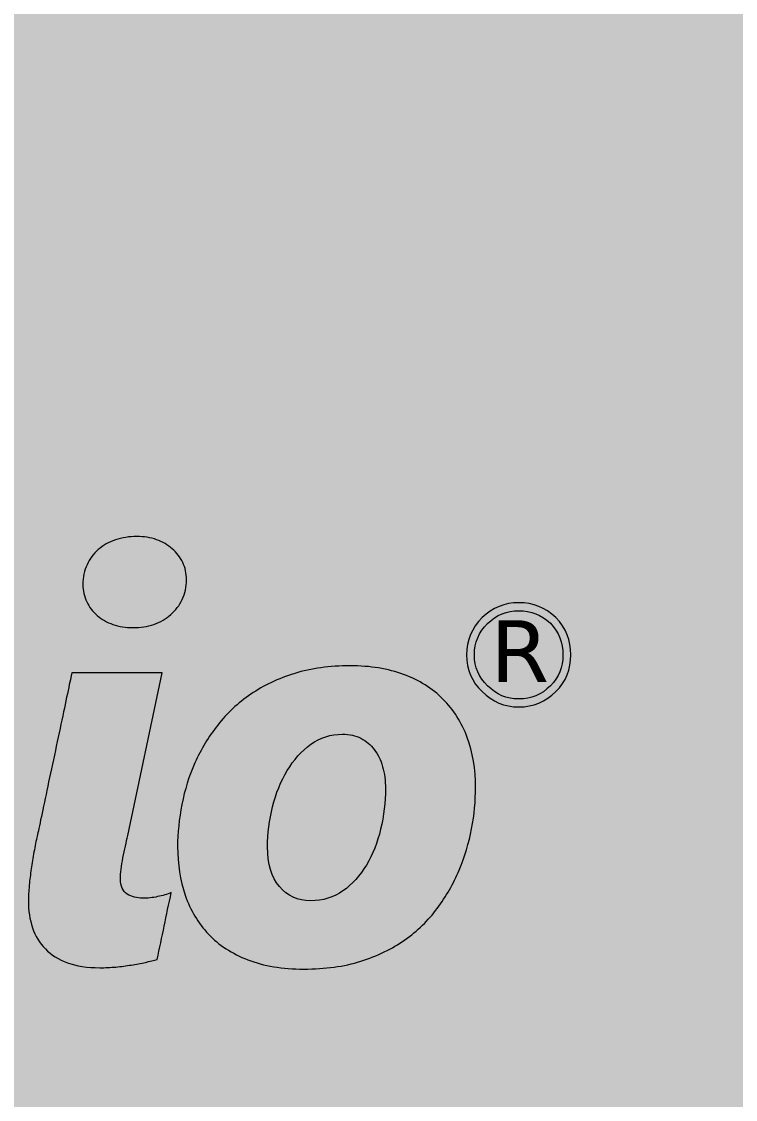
# Model space of a CAD drawing. Header units: millimetres. Extents: x 27500 to 33280, y -10980 to 420.
# Drawn here: x 28029.94 to 28036.41, y 202.35 to 212.12 of the extents above; entities that cross this region are included whole.
import ezdxf
from ezdxf.enums import TextEntityAlignment as Align

# ---------------------------------------------------------------- set-up
doc = ezdxf.new("R2010")
doc.units = ezdxf.units.MM
doc.layers.add('SX_ZEN_BODY', color=7, linetype='Continuous', true_color=0xefefeb)
doc.layers.add('SX_ZEN_KNX_BLACK', color=7, linetype='Continuous', true_color=0x2b2e31)
doc.styles.get("Standard").update_dxf_attribs({"font": 'arial.ttf'})
doc.styles.add('SX_ZIOMB16V3_MtXpl_Verdana', font='verdana.ttf')

# ---------------------------------------------------------------- blocks, each defined once
blk = doc.blocks.new('SX_DYN_ZENNIO_G005')
at = {"true_color": 0x2f3236}
h = blk.add_hatch(color=250, dxfattribs=at)
edge = h.paths.add_edge_path()
edge.add_spline(control_points=[(76.432590696118, 17.05979156962135), (76.432590696118, 16.99338826238222), (76.41996742423419, 16.93397845775019), (76.39468591295447, 16.88086280546246), (76.36874001894404, 16.82795695825375), (76.33457675957986, 16.78253415883137), (76.29051769427913, 16.74427969957998), (76.2471579792212, 16.70536085758093), (76.19628024905246, 16.67581330907305), (76.13722012104216, 16.65514750887527), (76.07812502551974, 16.63483138380619), (76.01462402346719, 16.62528525274931), (75.94633247225102, 16.62528525274931), (75.88178244483419, 16.62528525274931), (75.82167329145959, 16.63483138380619), (75.7656903045179, 16.65465796369241), (75.710371700307, 16.67361035575285), (75.66253614369471, 16.70126965855682), (75.6229529199483, 16.73627213909745), (75.58232067083762, 16.770750106941), (75.5508848774206, 16.81274609008692), (75.52801852150307, 16.86037184282857), (75.50444802129414, 16.90803256308536), (75.4935031899932, 16.95974951485113), (75.4935031899932, 17.01608217833811), (75.4935031899932, 17.08287012821832), (75.50616142938914, 17.14294431559893), (75.53074359042604, 17.19553545519137), (75.55497607634146, 17.24882594504389), (75.5891393357056, 17.29438861451865), (75.63319840100634, 17.33299274889962), (75.67655811606423, 17.37124720815011), (75.7277855213544, 17.4006199190932), (75.78785970721684, 17.42111088172709), (75.84730447786076, 17.44142700679618), (75.9125188880083, 17.45167248811312), (75.98252384731948, 17.45167248811312), (76.04773825746705, 17.45167248811312), (76.10683335298948, 17.44191655197814), (76.16215195720045, 17.42229977717003), (76.21642153604711, 17.40229835971902), (76.26320806729504, 17.37586291987041), (76.30352560879645, 17.34051076420019), (76.3441602755491, 17.30498377096517), (76.37454462595986, 17.2640018456974), (76.39877711187528, 17.21637609295484), (76.42133115720776, 17.168225827517), (76.432590696118, 17.11615920062074), (76.432590696118, 17.05979156962135), (76.432590696118, 17.05979156962135), (76.432590696118, 17.05979156962135), (76.432590696118, 17.05979156962135)], knot_values=[0, 0, 0, 0, 1, 1, 1, 2, 2, 2, 3, 3, 3, 4, 4, 4, 5, 5, 5, 6, 6, 6, 7, 7, 7, 8, 8, 8, 9, 9, 9, 10, 10, 10, 11, 11, 11, 12, 12, 12, 13, 13, 13, 14, 14, 14, 15, 15, 15, 16, 16, 16, 17, 17, 17, 17], degree=3, periodic=0)
edge = h.paths.add_edge_path()
edge.add_spline(control_points=[(76.16659283124268, 13.61685526948813), (76.13617109567787, 13.6082882287961), (76.09997972060938, 13.59975615561738), (76.0607112044723, 13.59122408243957), (76.01972928024013, 13.58269200926085), (75.97773329815584, 13.57450961121263), (75.9323104998815, 13.56681675834636), (75.88723737672859, 13.5592987430458), (75.84013613787134, 13.55296962318818), (75.79128652340692, 13.54870358659837), (75.74247187645467, 13.54461238757516), (75.6946363198424, 13.54240943425316), (75.64683573074228, 13.54240943425316), (75.53245699852103, 13.54240943425316), (75.43479273710436, 13.55723565977709), (75.35353063149931, 13.58748255854595), (75.27292812339229, 13.61734481467101), (75.20600030514969, 13.65867641506836), (75.1530594917645, 13.71263128766854), (75.09980397077001, 13.76658616026872), (75.06085254746505, 13.83043683905627), (75.03626800120534, 13.90470783672554), (75.01133616504704, 13.97897883439391), (74.99941224340613, 14.06059300979805), (74.99941224340613, 14.14920068780838), (74.99941224340613, 14.18675579679879), (75.00144035911045, 14.22826223476185), (75.00486717530052, 14.27487392962626), (75.0089583742213, 14.32096111179538), (75.01546233147995, 14.36911137723323), (75.02228099634799, 14.41932472593979), (75.02944933633735, 14.46967794469873), (75.03661767632676, 14.52090535128345), (75.04651586712369, 14.57279714061491), (75.05574490546927, 14.62489873502449), (75.0652910362844, 14.67472744108814), (75.07553890293616, 14.72305254409078), (75.08239014972257, 14.75176087228622), (75.09431407136347, 14.80484155706062), (75.11036415943731, 14.88320375375311), (75.12746327287547, 14.96037705500446), (75.14554147665365, 15.04968408327487), (75.16673178901256, 15.15007581317466), (75.18788713385938, 15.25116689333454), (75.21079085431339, 15.35718839283189), (75.23467366510732, 15.46918933705728), (75.2585914434135, 15.5807007361007), (75.28111052123387, 15.68707191072763), (75.30230083359277, 15.78763847819223), (75.32345857029652, 15.88834491571011), (75.34258340758204, 15.97716239879855), (75.35863349565591, 16.05534975792533), (75.37503325885116, 16.13269789674057), (75.3866424728828, 16.18612825664547), (75.39346113775078, 16.21550096758856), (75.39346113775078, 16.21550096758856), (76.21233275143794, 16.21550096758856), (76.21233275143794, 16.21550096758856), (76.21233275143794, 16.21550096758856), (75.9002103237338, 14.7404663655778), (75.9002103237338, 14.7404663655778), (75.88657299399787, 14.68105656094577), (75.87223631401903, 14.61412874101226), (75.85685060867594, 14.5396829057782), (75.84115019572349, 14.46541190810891), (75.83398426048765, 14.401036716627), (75.83398426048765, 14.34659229884395), (75.83398426048765, 14.28169259466675), (75.8544728178502, 14.2361299251929), (75.89510506696088, 14.21049873814434), (75.93573972339607, 14.18490251860819), (75.98318823005022, 14.17224427889295), (76.03577936831397, 14.17224427889295), (76.08053778385762, 14.17224427889295), (76.12561331913152, 14.17703482817805), (76.17099873777278, 14.18661592674642), (76.21642153604711, 14.19581238267279), (76.25705378515778, 14.20829578482415), (76.29464386071201, 14.22364652304154), (76.27208981537947, 14.12105183982156), (76.25093447053268, 14.02013559722647), (76.23110789114736, 13.92023341250863), (76.210302221422, 13.82036619530411), (76.18844752633234, 13.71892544001284), (76.16659283124268, 13.61685526948813), (76.16659283124268, 13.61685526948813), (76.16659283124268, 13.61685526948813), (76.16659283124268, 13.61685526948813)], knot_values=[0, 0, 0, 0, 1, 1, 1, 2, 2, 2, 3, 3, 3, 4, 4, 4, 5, 5, 5, 6, 6, 6, 7, 7, 7, 8, 8, 8, 9, 9, 9, 10, 10, 10, 11, 11, 11, 12, 12, 12, 13, 13, 13, 14, 14, 14, 15, 15, 15, 16, 16, 16, 17, 17, 17, 18, 18, 18, 19, 19, 19, 20, 20, 20, 21, 21, 21, 22, 22, 22, 23, 23, 23, 24, 24, 24, 25, 25, 25, 26, 26, 26, 27, 27, 27, 28, 28, 28, 29, 29, 29, 29], degree=3, periodic=0)
h = blk.add_hatch(color=250, dxfattribs=at)
h.dxf.hatch_style = 2
edge = h.paths.add_edge_path()
edge.add_spline(control_points=[(79.44511180230127, 15.9066329250229), (79.31569953256759, 15.9066329250229), (79.20642356441007, 15.95240539957485), (79.11285050191417, 16.04629317205224), (79.01962711453969, 16.13560020032265), (78.97252587568245, 16.24452400340116), (78.97252587568245, 16.37872931839775), (78.97252587568245, 16.50968265468268), (79.01962711453969, 16.62423622735875), (79.11285050191417, 16.71609588407983), (79.2074376222622, 16.80659180779319), (79.3201379139006, 16.85183976965076), (79.44511180230127, 16.85183976965076), (79.57623997283935, 16.85183976965076), (79.68586312340906, 16.80795554080182), (79.78181648121519, 16.7171449094713), (79.87230989815794, 16.62150876134237), (79.91808237155374, 16.50761957141397), (79.91808237155374, 16.37872931839775), (79.91808237155374, 16.24777598211282), (79.87230989815794, 16.13608974550461), (79.78251583147583, 16.04629317205224), (79.68792620662553, 15.95240539957485), (79.57728899820358, 15.9066329250229), (79.44511180230127, 15.9066329250229), (79.44511180230127, 15.9066329250229), (79.44511180230127, 15.9066329250229), (79.44511180230127, 15.9066329250229)], knot_values=[0, 0, 0, 0, 1, 1, 1, 2, 2, 2, 3, 3, 3, 4, 4, 4, 5, 5, 5, 6, 6, 6, 7, 7, 7, 8, 8, 8, 9, 9, 9, 9], degree=3, periodic=0)
edge = h.paths.add_edge_path()
edge.add_spline(control_points=[(79.44511180230127, 16.77928218011971), (79.33720205982667, 16.77928218011971), (79.24397867245214, 16.74207674625979), (79.16341352447361, 16.66402925718357), (79.08452681707797, 16.58650628080263), (79.04354489284583, 16.49090510018793), (79.04354489284583, 16.37872931839775), (79.04354489284583, 16.26553947872943), (79.0831655709396, 16.17367982200834), (79.16341352447361, 16.09787025376653), (79.24331678060194, 16.01779464893492), (79.33517394412232, 15.97870096937107), (79.44511180230127, 15.97870096937107), (79.5598751771562, 15.97870096937107), (79.65033863223434, 16.0164309159281), (79.73229997953561, 16.09787025376653), (79.80810954586251, 16.17399452962551), (79.84636400414749, 16.26637869904278), (79.84636400414749, 16.37872931839775), (79.84636400414749, 16.48866717935442), (79.80775987074121, 16.58549222292539), (79.73195030441416, 16.6655678277561), (79.65033863223434, 16.74207674625979), (79.55543430311396, 16.77928218011971), (79.44511180230127, 16.77928218011971), (79.44511180230127, 16.77928218011971), (79.44511180230127, 16.77928218011971), (79.44511180230127, 16.77928218011971)], knot_values=[0, 0, 0, 0, 1, 1, 1, 2, 2, 2, 3, 3, 3, 4, 4, 4, 5, 5, 5, 6, 6, 6, 7, 7, 7, 8, 8, 8, 9, 9, 9, 9], degree=3, periodic=0)
h = blk.add_hatch(color=250, dxfattribs=at)
edge = h.paths.add_edge_path()
edge.add_spline(control_points=[(79.05379285999686, 15.1760217078404), (79.05379285999686, 15.05496417774192), (79.0418314847508, 14.93033996131461), (79.0182633815661, 14.80193925347945), (78.9933315454078, 14.67423789590619), (78.9561261124872, 14.5487394916531), (78.90524838231843, 14.42715744885752), (78.85402097702827, 14.30526069844569), (78.78744283390715, 14.18934339276279), (78.70614336817358, 14.08024475211949), (78.62557822019507, 13.97097127391048), (78.5272146085355, 13.87533512578245), (78.4121389959545, 13.79473500825464), (78.29740811872871, 13.71347050798099), (78.16421932859475, 13.64909531649907), (78.01294740744166, 13.60129472619082), (77.86167794990902, 13.55349413588346), (77.68991753026035, 13.52992603210362), (77.4973164733742, 13.52992603210362), (77.30198795054083, 13.52992603210362), (77.13295499683933, 13.55793501003806), (76.98850420417469, 13.61426767352413), (76.84440308663149, 13.67011079182824), (76.72558348036802, 13.74812331339023), (76.6316607427507, 13.84683660266604), (76.53812264776695, 13.9460394371229), (76.46811768845572, 14.06332047581443), (76.42133115720776, 14.19888952381966), (76.37520900869059, 14.33498308451927), (76.3519905806273, 14.48111232145862), (76.3519905806273, 14.6382213574883), (76.3519905806273, 14.76455898205474), (76.36496352763253, 14.89295968988809), (76.39125909676444, 15.02338851347864), (76.41654302751473, 15.15434184976448), (76.45580912418126, 15.28001509158235), (76.50976399541858, 15.40124745924653), (76.56371886665595, 15.52230498934501), (76.6323600929936, 15.63650888689058), (76.7160023820407, 15.74270522395272), (76.79898028835716, 15.84925123614535), (76.89940698323319, 15.94247462587508), (77.0158487986709, 16.02171101039424), (77.13124158874427, 16.10126210252876), (77.26443284249875, 16.16444839856864), (77.41367418432701, 16.21022087312151), (77.56288055864317, 16.25630805529154), (77.73054977937105, 16.2793516463761), (77.91699901149505, 16.2793516463761), (78.09900245482669, 16.2793516463761), (78.26156641878164, 16.25305607657988), (78.40157633740401, 16.20133912481321), (78.54294998900005, 16.14941236796751), (78.6614199201421, 16.07465182511718), (78.75807012370666, 15.97817645667489), (78.85402097702827, 15.88222560092968), (78.92776746013881, 15.76595862011631), (78.97833048269823, 15.63021473454628), (79.02850886262416, 15.49464568654104), (79.05379285999686, 15.34337622518703), (79.05379285999686, 15.1760217078404), (79.05379285999686, 15.1760217078404), (79.05379285999686, 15.1760217078404), (79.05379285999686, 15.1760217078404)], knot_values=[0, 0, 0, 0, 1, 1, 1, 2, 2, 2, 3, 3, 3, 4, 4, 4, 5, 5, 5, 6, 6, 6, 7, 7, 7, 8, 8, 8, 9, 9, 9, 10, 10, 10, 11, 11, 11, 12, 12, 12, 13, 13, 13, 14, 14, 14, 15, 15, 15, 16, 16, 16, 17, 17, 17, 18, 18, 18, 19, 19, 19, 20, 20, 20, 21, 21, 21, 21], degree=3, periodic=0)
edge = h.paths.add_edge_path()
edge.add_spline(control_points=[(78.23663458262335, 15.16577622652436), (78.23663458262335, 15.23749459574205), (78.22876689239108, 15.3035831953622), (78.21135307134364, 15.36418189543808), (78.19429138979757, 15.42464072546067), (78.16900741413791, 15.47670735235875), (78.13554596791262, 15.52076641877157), (78.10242927101675, 15.56360162222995), (78.06214669702749, 15.59793972002202), (78.01399643280595, 15.62252188168002), (77.96616087619374, 15.6474537184676), (77.91084227198273, 15.65958744548846), (77.84800565266094, 15.65958744548846), (77.74013087769835, 15.65958744548846), (77.64449473198603, 15.6291657091548), (77.55948870996528, 15.56786765881885), (77.47546177828453, 15.50608006330093), (77.40409308599973, 15.42666884121698), (77.34604701584156, 15.32935425246314), (77.287651270562, 15.23221450127499), (77.24327749765195, 15.12276618550029), (77.21285576208717, 15.00188349296661), (77.18246899403447, 14.88030145017284), (77.1671182562035, 14.75959359520486), (77.1671182562035, 14.6382213574883), (77.1671182562035, 14.48265089203205), (77.20261272035741, 14.36264238732323), (77.27604449771336, 14.27742655807785), (77.34877692480934, 14.19207085877917), (77.44164819404179, 14.14920068780838), (77.55777530187021, 14.14920068780838), (77.66907934413467, 14.14920068780838), (77.76709082956096, 14.17909791144585), (77.85108279372956, 14.23868255364359), (77.93577410814103, 14.2987917085366), (78.00647841769509, 14.3766293925347), (78.0641748127318, 14.47327959854088), (78.12085961244158, 14.56958012941657), (78.16421932859475, 14.67850393249418), (78.19292519244402, 14.79938662502968), (78.22229790264453, 14.92061899269295), (78.23663458262335, 15.04251574310388), (78.23663458262335, 15.16577622652436), (78.23663458262335, 15.16577622652436), (78.23663458262335, 15.16577622652436), (78.23663458262335, 15.16577622652436)], knot_values=[0, 0, 0, 0, 1, 1, 1, 2, 2, 2, 3, 3, 3, 4, 4, 4, 5, 5, 5, 6, 6, 6, 7, 7, 7, 8, 8, 8, 9, 9, 9, 10, 10, 10, 11, 11, 11, 12, 12, 12, 13, 13, 13, 14, 14, 14, 15, 15, 15, 15], degree=3, periodic=0)
at = {"layer": 'SX_ZEN_BODY', "true_color": 0xefefeb}
blk.add_hatch(color=7, dxfattribs=at).paths.add_polyline_path([(0, -22.43), (0, 22.57), (0, 45), (8.425, 45), (59.77, 45), (82.475, 45), (133.82, 45), (140, 45), (140, 22.57), (140, -22.43), (140, -45), (133.82, -45), (82.475, -45), (59.77, -45), (8.425, -45), (0, -45)])
at = {"layer": 'SX_ZEN_KNX_BLACK', "true_color": 0x1c1d1f}
h = blk.add_hatch(color=250, dxfattribs=at)
h.paths.add_polyline_path([(79.05, 15.085), (79.045, 14.99), (79.035, 14.9), (79.02, 14.8), (78.995, 14.705), (78.97, 14.61), (78.94, 14.52), (78.905, 14.425), (78.865, 14.335), (78.815, 14.25), (78.765, 14.165), (78.705, 14.08), (78.64, 14), (78.57, 13.925), (78.495, 13.86), (78.41, 13.795), (78.325, 13.735), (78.225, 13.685), (78.125, 13.64), (78.015, 13.6), (77.895, 13.57), (77.77, 13.55), (77.64, 13.535), (77.495, 13.53), (77.355, 13.535), (77.225, 13.55), (77.1, 13.575), (76.99, 13.615), (76.885, 13.66), (76.79, 13.715), (76.705, 13.775), (76.63, 13.845), (76.565, 13.925), (76.51, 14.01), (76.46, 14.1), (76.42, 14.2), (76.39, 14.305), (76.37, 14.41), (76.355, 14.52), (76.35, 14.64), (76.355, 14.735), (76.36, 14.83), (76.375, 14.925), (76.39, 15.025), (76.415, 15.12), (76.44, 15.215), (76.47, 15.31), (76.51, 15.4), (76.555, 15.49), (76.6, 15.58), (76.655, 15.66), (76.715, 15.745), (76.78, 15.82), (76.855, 15.89), (76.93, 15.96), (77.015, 16.02), (77.105, 16.08), (77.2, 16.13), (77.305, 16.175), (77.415, 16.21), (77.53, 16.24), (77.65, 16.26), (77.78, 16.275), (77.915, 16.28), (78.05, 16.275), (78.175, 16.26), (78.29, 16.235), (78.4, 16.2), (78.505, 16.16), (78.595, 16.105), (78.68, 16.045), (78.76, 15.98), (78.825, 15.9), (78.885, 15.82), (78.935, 15.73), (78.98, 15.63), (79.01, 15.525), (79.035, 15.415), (79.05, 15.3), (79.055, 15.175)])
h.paths.add_polyline_path([(78.235, 15.22), (78.23, 15.27), (78.225, 15.32), (78.21, 15.365), (78.195, 15.41), (78.18, 15.45), (78.16, 15.485), (78.135, 15.52), (78.11, 15.55), (78.08, 15.58), (78.05, 15.6), (78.015, 15.625), (77.975, 15.64), (77.935, 15.65), (77.895, 15.655), (77.85, 15.66), (77.77, 15.655), (77.695, 15.635), (77.625, 15.61), (77.56, 15.57), (77.5, 15.52), (77.445, 15.46), (77.39, 15.4), (77.345, 15.33), (77.305, 15.255), (77.27, 15.175), (77.24, 15.09), (77.215, 15), (77.195, 14.91), (77.18, 14.82), (77.17, 14.73), (77.165, 14.64), (77.175, 14.53), (77.195, 14.43), (77.23, 14.35), (77.275, 14.275), (77.335, 14.22), (77.4, 14.18), (77.475, 14.155), (77.56, 14.15), (77.64, 14.155), (77.715, 14.17), (77.785, 14.2), (77.85, 14.24), (77.91, 14.285), (77.97, 14.34), (78.02, 14.405), (78.065, 14.475), (78.105, 14.55), (78.14, 14.625), (78.17, 14.71), (78.195, 14.8), (78.21, 14.89), (78.225, 14.98), (78.235, 15.075), (78.235, 15.165)], flags=0)
for points in [[(76.145, 13.61), (76.115, 13.605), (76.09, 13.6), (76.06, 13.59), (76.03, 13.585), (76, 13.58), (75.965, 13.575), (75.93, 13.565), (75.9, 13.56), (75.865, 13.555), (75.83, 13.55), (75.79, 13.55), (75.755, 13.545), (75.72, 13.545), (75.685, 13.545), (75.645, 13.54), (75.565, 13.545), (75.49, 13.555), (75.42, 13.57), (75.355, 13.585), (75.295, 13.61), (75.245, 13.64), (75.195, 13.675), (75.155, 13.715), (75.115, 13.755), (75.085, 13.8), (75.055, 13.85), (75.035, 13.905), (75.02, 13.96), (75.01, 14.02), (75, 14.085), (75, 14.15), (75, 14.18), (75, 14.21), (75.005, 14.24), (75.005, 14.275), (75.01, 14.31), (75.015, 14.345), (75.015, 14.38), (75.02, 14.42), (75.03, 14.455), (75.035, 14.495), (75.04, 14.535), (75.045, 14.575), (75.055, 14.61), (75.06, 14.65), (75.07, 14.685), (75.075, 14.725), (75.08, 14.75), (75.09, 14.785), (75.1, 14.83), (75.11, 14.885), (75.125, 14.945), (75.135, 15.01), (75.15, 15.075), (75.165, 15.15), (75.185, 15.225), (75.2, 15.305), (75.215, 15.385), (75.235, 15.47), (75.25, 15.55), (75.27, 15.635), (75.285, 15.71), (75.3, 15.79), (75.32, 15.86), (75.33, 15.93), (75.345, 15.995), (75.36, 16.055), (75.37, 16.11), (75.38, 16.155), (75.385, 16.19), (75.395, 16.215), (76.21, 16.215), (75.9, 14.74), (75.89, 14.695), (75.88, 14.645), (75.87, 14.595), (75.855, 14.54), (75.845, 14.485), (75.84, 14.435), (75.835, 14.39), (75.835, 14.345), (75.84, 14.3), (75.85, 14.265), (75.87, 14.235), (75.895, 14.21), (75.925, 14.195), (75.96, 14.18), (75.995, 14.175), (76.035, 14.17), (76.07, 14.175), (76.105, 14.175), (76.135, 14.18), (76.17, 14.185), (76.205, 14.195), (76.235, 14.205), (76.265, 14.215), (76.295, 14.225), (76.28, 14.145), (76.26, 14.07), (76.245, 13.995), (76.23, 13.92), (76.215, 13.845), (76.2, 13.77), (76.185, 13.695), (76.165, 13.615)], [(78.235, 15.075), (78.225, 14.98), (78.21, 14.89), (78.195, 14.8), (78.17, 14.71), (78.14, 14.625), (78.105, 14.55), (78.065, 14.475), (78.02, 14.405), (77.97, 14.34), (77.91, 14.285), (77.85, 14.24), (77.785, 14.2), (77.715, 14.17), (77.64, 14.155), (77.56, 14.15), (77.475, 14.155), (77.4, 14.18), (77.335, 14.22), (77.275, 14.275), (77.23, 14.35), (77.195, 14.43), (77.175, 14.53), (77.165, 14.64), (77.17, 14.73), (77.18, 14.82), (77.195, 14.91), (77.215, 15), (77.24, 15.09), (77.27, 15.175), (77.305, 15.255), (77.345, 15.33), (77.39, 15.4), (77.445, 15.46), (77.5, 15.52), (77.56, 15.57), (77.625, 15.61), (77.695, 15.635), (77.77, 15.655), (77.85, 15.66), (77.895, 15.655), (77.935, 15.65), (77.975, 15.64), (78.015, 15.625), (78.05, 15.6), (78.08, 15.58), (78.11, 15.55), (78.135, 15.52), (78.16, 15.485), (78.18, 15.45), (78.195, 15.41), (78.21, 15.365), (78.225, 15.32), (78.23, 15.27), (78.235, 15.22), (78.235, 15.165)]]:
    blk.add_hatch(color=250, dxfattribs=at).paths.add_polyline_path(points)
at = {"color": 250, "lineweight": 0, "true_color": 0x2f3236}
for points, knots in [([(76.432590696118, 17.05979156962135), (76.432590696118, 16.99338826238222), (76.41996742423419, 16.93397845775019), (76.39468591295447, 16.88086280546246), (76.36874001894404, 16.82795695825375), (76.33457675957986, 16.78253415883137), (76.29051769427913, 16.74427969957998), (76.2471579792212, 16.70536085758093), (76.19628024905246, 16.67581330907305), (76.13722012104216, 16.65514750887527), (76.07812502551974, 16.63483138380619), (76.01462402346719, 16.62528525274931), (75.94633247225102, 16.62528525274931), (75.88178244483419, 16.62528525274931), (75.82167329145959, 16.63483138380619), (75.7656903045179, 16.65465796369241), (75.710371700307, 16.67361035575285), (75.66253614369471, 16.70126965855682), (75.6229529199483, 16.73627213909745), (75.58232067083762, 16.770750106941), (75.5508848774206, 16.81274609008692), (75.52801852150307, 16.86037184282857), (75.50444802129414, 16.90803256308536), (75.4935031899932, 16.95974951485113), (75.4935031899932, 17.01608217833811), (75.4935031899932, 17.08287012821832), (75.50616142938914, 17.14294431559893), (75.53074359042604, 17.19553545519137), (75.55497607634146, 17.24882594504389), (75.5891393357056, 17.29438861451865), (75.63319840100634, 17.33299274889962), (75.67655811606423, 17.37124720815011), (75.7277855213544, 17.4006199190932), (75.78785970721684, 17.42111088172709), (75.84730447786076, 17.44142700679618), (75.9125188880083, 17.45167248811312), (75.98252384731948, 17.45167248811312), (76.04773825746705, 17.45167248811312), (76.10683335298948, 17.44191655197814), (76.16215195720045, 17.42229977717003), (76.21642153604711, 17.40229835971902), (76.26320806729504, 17.37586291987041), (76.30352560879645, 17.34051076420019), (76.3441602755491, 17.30498377096517), (76.37454462595986, 17.2640018456974), (76.39877711187528, 17.21637609295484), (76.42133115720776, 17.168225827517), (76.432590696118, 17.11615920062074), (76.432590696118, 17.05979156962135), (76.432590696118, 17.05979156962135), (76.432590696118, 17.05979156962135), (76.432590696118, 17.05979156962135)], [0, 0, 0, 0, 1, 1, 1, 2, 2, 2, 3, 3, 3, 4, 4, 4, 5, 5, 5, 6, 6, 6, 7, 7, 7, 8, 8, 8, 9, 9, 9, 10, 10, 10, 11, 11, 11, 12, 12, 12, 13, 13, 13, 14, 14, 14, 15, 15, 15, 16, 16, 16, 17, 17, 17, 17]), ([(79.44511180230127, 15.9066329250229), (79.31569953256759, 15.9066329250229), (79.20642356441007, 15.95240539957485), (79.11285050191417, 16.04629317205224), (79.01962711453969, 16.13560020032265), (78.97252587568245, 16.24452400340116), (78.97252587568245, 16.37872931839775), (78.97252587568245, 16.50968265468268), (79.01962711453969, 16.62423622735875), (79.11285050191417, 16.71609588407983), (79.2074376222622, 16.80659180779319), (79.3201379139006, 16.85183976965076), (79.44511180230127, 16.85183976965076), (79.57623997283935, 16.85183976965076), (79.68586312340906, 16.80795554080182), (79.78181648121519, 16.7171449094713), (79.87230989815794, 16.62150876134237), (79.91808237155374, 16.50761957141397), (79.91808237155374, 16.37872931839775), (79.91808237155374, 16.24777598211282), (79.87230989815794, 16.13608974550461), (79.78251583147583, 16.04629317205224), (79.68792620662553, 15.95240539957485), (79.57728899820358, 15.9066329250229), (79.44511180230127, 15.9066329250229), (79.44511180230127, 15.9066329250229), (79.44511180230127, 15.9066329250229), (79.44511180230127, 15.9066329250229)], [0, 0, 0, 0, 1, 1, 1, 2, 2, 2, 3, 3, 3, 4, 4, 4, 5, 5, 5, 6, 6, 6, 7, 7, 7, 8, 8, 8, 9, 9, 9, 9]), ([(79.44511180230127, 16.77928218011971), (79.33720205982667, 16.77928218011971), (79.24397867245214, 16.74207674625979), (79.16341352447361, 16.66402925718357), (79.08452681707797, 16.58650628080263), (79.04354489284583, 16.49090510018793), (79.04354489284583, 16.37872931839775), (79.04354489284583, 16.26553947872943), (79.0831655709396, 16.17367982200834), (79.16341352447361, 16.09787025376653), (79.24331678060194, 16.01779464893492), (79.33517394412232, 15.97870096937107), (79.44511180230127, 15.97870096937107), (79.5598751771562, 15.97870096937107), (79.65033863223434, 16.0164309159281), (79.73229997953561, 16.09787025376653), (79.80810954586251, 16.17399452962551), (79.84636400414749, 16.26637869904278), (79.84636400414749, 16.37872931839775), (79.84636400414749, 16.48866717935442), (79.80775987074121, 16.58549222292539), (79.73195030441416, 16.6655678277561), (79.65033863223434, 16.74207674625979), (79.55543430311396, 16.77928218011971), (79.44511180230127, 16.77928218011971), (79.44511180230127, 16.77928218011971), (79.44511180230127, 16.77928218011971), (79.44511180230127, 16.77928218011971)], [0, 0, 0, 0, 1, 1, 1, 2, 2, 2, 3, 3, 3, 4, 4, 4, 5, 5, 5, 6, 6, 6, 7, 7, 7, 8, 8, 8, 9, 9, 9, 9]), ([(79.05379285999686, 15.1760217078404), (79.05379285999686, 15.05496417774192), (79.0418314847508, 14.93033996131461), (79.0182633815661, 14.80193925347945), (78.9933315454078, 14.67423789590619), (78.9561261124872, 14.5487394916531), (78.90524838231843, 14.42715744885752), (78.85402097702827, 14.30526069844569), (78.78744283390715, 14.18934339276279), (78.70614336817358, 14.08024475211949), (78.62557822019507, 13.97097127391048), (78.5272146085355, 13.87533512578245), (78.4121389959545, 13.79473500825464), (78.29740811872871, 13.71347050798099), (78.16421932859475, 13.64909531649907), (78.01294740744166, 13.60129472619082), (77.86167794990902, 13.55349413588346), (77.68991753026035, 13.52992603210362), (77.4973164733742, 13.52992603210362), (77.30198795054083, 13.52992603210362), (77.13295499683933, 13.55793501003806), (76.98850420417469, 13.61426767352413), (76.84440308663149, 13.67011079182824), (76.72558348036802, 13.74812331339023), (76.6316607427507, 13.84683660266604), (76.53812264776695, 13.9460394371229), (76.46811768845572, 14.06332047581443), (76.42133115720776, 14.19888952381966), (76.37520900869059, 14.33498308451927), (76.3519905806273, 14.48111232145862), (76.3519905806273, 14.6382213574883), (76.3519905806273, 14.76455898205474), (76.36496352763253, 14.89295968988809), (76.39125909676444, 15.02338851347864), (76.41654302751473, 15.15434184976448), (76.45580912418126, 15.28001509158235), (76.50976399541858, 15.40124745924653), (76.56371886665595, 15.52230498934501), (76.6323600929936, 15.63650888689058), (76.7160023820407, 15.74270522395272), (76.79898028835716, 15.84925123614535), (76.89940698323319, 15.94247462587508), (77.0158487986709, 16.02171101039424), (77.13124158874427, 16.10126210252876), (77.26443284249875, 16.16444839856864), (77.41367418432701, 16.21022087312151), (77.56288055864317, 16.25630805529154), (77.73054977937105, 16.2793516463761), (77.91699901149505, 16.2793516463761), (78.09900245482669, 16.2793516463761), (78.26156641878164, 16.25305607657988), (78.40157633740401, 16.20133912481321), (78.54294998900005, 16.14941236796751), (78.6614199201421, 16.07465182511718), (78.75807012370666, 15.97817645667489), (78.85402097702827, 15.88222560092968), (78.92776746013881, 15.76595862011631), (78.97833048269823, 15.63021473454628), (79.02850886262416, 15.49464568654104), (79.05379285999686, 15.34337622518703), (79.05379285999686, 15.1760217078404), (79.05379285999686, 15.1760217078404), (79.05379285999686, 15.1760217078404), (79.05379285999686, 15.1760217078404)], [0, 0, 0, 0, 1, 1, 1, 2, 2, 2, 3, 3, 3, 4, 4, 4, 5, 5, 5, 6, 6, 6, 7, 7, 7, 8, 8, 8, 9, 9, 9, 10, 10, 10, 11, 11, 11, 12, 12, 12, 13, 13, 13, 14, 14, 14, 15, 15, 15, 16, 16, 16, 17, 17, 17, 18, 18, 18, 19, 19, 19, 20, 20, 20, 21, 21, 21, 21]), ([(76.16659283124268, 13.61685526948813), (76.13617109567787, 13.6082882287961), (76.09997972060938, 13.59975615561738), (76.0607112044723, 13.59122408243957), (76.01972928024013, 13.58269200926085), (75.97773329815584, 13.57450961121263), (75.9323104998815, 13.56681675834636), (75.88723737672859, 13.5592987430458), (75.84013613787134, 13.55296962318818), (75.79128652340692, 13.54870358659837), (75.74247187645467, 13.54461238757516), (75.6946363198424, 13.54240943425316), (75.64683573074228, 13.54240943425316), (75.53245699852103, 13.54240943425316), (75.43479273710436, 13.55723565977709), (75.35353063149931, 13.58748255854595), (75.27292812339229, 13.61734481467101), (75.20600030514969, 13.65867641506836), (75.1530594917645, 13.71263128766854), (75.09980397077001, 13.76658616026872), (75.06085254746505, 13.83043683905627), (75.03626800120534, 13.90470783672554), (75.01133616504704, 13.97897883439391), (74.99941224340613, 14.06059300979805), (74.99941224340613, 14.14920068780838), (74.99941224340613, 14.18675579679879), (75.00144035911045, 14.22826223476185), (75.00486717530052, 14.27487392962626), (75.0089583742213, 14.32096111179538), (75.01546233147995, 14.36911137723323), (75.02228099634799, 14.41932472593979), (75.02944933633735, 14.46967794469873), (75.03661767632676, 14.52090535128345), (75.04651586712369, 14.57279714061491), (75.05574490546927, 14.62489873502449), (75.0652910362844, 14.67472744108814), (75.07553890293616, 14.72305254409078), (75.08239014972257, 14.75176087228622), (75.09431407136347, 14.80484155706062), (75.11036415943731, 14.88320375375311), (75.12746327287547, 14.96037705500446), (75.14554147665365, 15.04968408327487), (75.16673178901256, 15.15007581317466), (75.18788713385938, 15.25116689333454), (75.21079085431339, 15.35718839283189), (75.23467366510732, 15.46918933705728), (75.2585914434135, 15.5807007361007), (75.28111052123387, 15.68707191072763), (75.30230083359277, 15.78763847819223), (75.32345857029652, 15.88834491571011), (75.34258340758204, 15.97716239879855), (75.35863349565591, 16.05534975792533), (75.37503325885116, 16.13269789674057), (75.3866424728828, 16.18612825664547), (75.39346113775078, 16.21550096758856), (75.39346113775078, 16.21550096758856), (76.21233275143794, 16.21550096758856), (76.21233275143794, 16.21550096758856), (76.21233275143794, 16.21550096758856), (75.9002103237338, 14.7404663655778), (75.9002103237338, 14.7404663655778), (75.88657299399787, 14.68105656094577), (75.87223631401903, 14.61412874101226), (75.85685060867594, 14.5396829057782), (75.84115019572349, 14.46541190810891), (75.83398426048765, 14.401036716627), (75.83398426048765, 14.34659229884395), (75.83398426048765, 14.28169259466675), (75.8544728178502, 14.2361299251929), (75.89510506696088, 14.21049873814434), (75.93573972339607, 14.18490251860819), (75.98318823005022, 14.17224427889295), (76.03577936831397, 14.17224427889295), (76.08053778385762, 14.17224427889295), (76.12561331913152, 14.17703482817805), (76.17099873777278, 14.18661592674642), (76.21642153604711, 14.19581238267279), (76.25705378515778, 14.20829578482415), (76.29464386071201, 14.22364652304154), (76.27208981537947, 14.12105183982156), (76.25093447053268, 14.02013559722647), (76.23110789114736, 13.92023341250863), (76.210302221422, 13.82036619530411), (76.18844752633234, 13.71892544001284), (76.16659283124268, 13.61685526948813), (76.16659283124268, 13.61685526948813), (76.16659283124268, 13.61685526948813), (76.16659283124268, 13.61685526948813)], [0, 0, 0, 0, 1, 1, 1, 2, 2, 2, 3, 3, 3, 4, 4, 4, 5, 5, 5, 6, 6, 6, 7, 7, 7, 8, 8, 8, 9, 9, 9, 10, 10, 10, 11, 11, 11, 12, 12, 12, 13, 13, 13, 14, 14, 14, 15, 15, 15, 16, 16, 16, 17, 17, 17, 18, 18, 18, 19, 19, 19, 20, 20, 20, 21, 21, 21, 22, 22, 22, 23, 23, 23, 24, 24, 24, 25, 25, 25, 26, 26, 26, 27, 27, 27, 28, 28, 28, 29, 29, 29, 29]), ([(78.23663458262335, 15.16577622652436), (78.23663458262335, 15.23749459574205), (78.22876689239108, 15.3035831953622), (78.21135307134364, 15.36418189543808), (78.19429138979757, 15.42464072546067), (78.16900741413791, 15.47670735235875), (78.13554596791262, 15.52076641877157), (78.10242927101675, 15.56360162222995), (78.06214669702749, 15.59793972002202), (78.01399643280595, 15.62252188168002), (77.96616087619374, 15.6474537184676), (77.91084227198273, 15.65958744548846), (77.84800565266094, 15.65958744548846), (77.74013087769835, 15.65958744548846), (77.64449473198603, 15.6291657091548), (77.55948870996528, 15.56786765881885), (77.47546177828453, 15.50608006330093), (77.40409308599973, 15.42666884121698), (77.34604701584156, 15.32935425246314), (77.287651270562, 15.23221450127499), (77.24327749765195, 15.12276618550029), (77.21285576208717, 15.00188349296661), (77.18246899403447, 14.88030145017284), (77.1671182562035, 14.75959359520486), (77.1671182562035, 14.6382213574883), (77.1671182562035, 14.48265089203205), (77.20261272035741, 14.36264238732323), (77.27604449771336, 14.27742655807785), (77.34877692480934, 14.19207085877917), (77.44164819404179, 14.14920068780838), (77.55777530187021, 14.14920068780838), (77.66907934413467, 14.14920068780838), (77.76709082956096, 14.17909791144585), (77.85108279372956, 14.23868255364359), (77.93577410814103, 14.2987917085366), (78.00647841769509, 14.3766293925347), (78.0641748127318, 14.47327959854088), (78.12085961244158, 14.56958012941657), (78.16421932859475, 14.67850393249418), (78.19292519244402, 14.79938662502968), (78.22229790264453, 14.92061899269295), (78.23663458262335, 15.04251574310388), (78.23663458262335, 15.16577622652436), (78.23663458262335, 15.16577622652436), (78.23663458262335, 15.16577622652436), (78.23663458262335, 15.16577622652436)], [0, 0, 0, 0, 1, 1, 1, 2, 2, 2, 3, 3, 3, 4, 4, 4, 5, 5, 5, 6, 6, 6, 7, 7, 7, 8, 8, 8, 9, 9, 9, 10, 10, 10, 11, 11, 11, 12, 12, 12, 13, 13, 13, 14, 14, 14, 15, 15, 15, 15])]:
    blk.add_open_spline(points, degree=3, knots=knots, dxfattribs=at)
at = {"color": 250, "true_color": 0x2f3236, "style": 'SX_ZIOMB16V3_MtXpl_Verdana'}
blk.add_text('R', height=0.5588808989162718, dxfattribs=at).set_placement((79.18796862746444, 16.13334531442006))
blk = doc.blocks.new('*U461')
blk.add_blockref('SX_DYN_ZENNIO_G005', (0, 0))
at = {"color": 5, "flags": 1}
for tag, p in [('UFH_ACTUATOR_3', (39.02460741649338, 47.19754861900036)), ('UFH_ACTUATOR_4', (45.37460741490575, 47.19754861900036)), ('UFH_ACTUATOR_5', (51.69989440908193, 47.19771712436704)), ('UFH_ACTUATOR_6', (58.04989440749431, 47.19771712436704)), ('UFH_ACTUATOR_8', (70.7750436013621, 47.19771712436704)), ('UFH_ACTUATOR_1', (26.29945822262654, 47.19754861900036)), ('UFH_ACTUATOR_2', (32.64945822103893, 47.19771712436886)), ('UFH_ACTUATOR_7', (64.42504360294879, 47.19771712436704)), ('DALI_OUTPUT', (70.6747481255261, 46.47803667161497)), ('OUTPUT_10', (158.5130525667048, 47.83699680010971)), ('OUTPUT_11', (164.8579321289866, 47.83699680010971)), ('OUTPUT_12', (183.9008350679486, 47.83699680010971)), ('OUTPUT_4', (59.12209007420408, 47.83699680010963)), ('OUTPUT_1', (14.69140463399853, 47.83699680010963)), ('OUTPUT_2', (33.73430757296027, 47.83699680010963)), ('OUTPUT_3', (40.07918713524217, 47.83699680010963)), ('OUTPUT_5', (79.30977474084314, 47.83699680010967)), ('OUTPUT_6', (98.35267767980488, 47.83699680010967)), ('OUTPUT_7', (104.6975572420868, 47.83699680010967)), ('OUTPUT_8', (123.7404601810487, 47.83699680010967)), ('OUTPUT_9', (139.470149627743, 47.83699680010971))]:
    blk.add_attdef(tag, p, '', height=2.5, rotation=90, dxfattribs=at)
at = {"color": 3, "flags": 1}
for tag, p in [('REFERENCE', (40.4980184018026, 35.58600568302515)), ('PHYSICAL_ADD.', (40.85020462547106, 32.0296889004039)), ('PHYSICAL.ADD.', (62.27940253899851, 28.37659751854744))]:
    blk.add_attdef(tag, text='', height=2.5, dxfattribs=at).set_placement(p, align=Align.CENTER)
at = {"flags": 1}
for tag in ['WIDTH_MM', 'SOURCE_BLOCK', 'MODEL', 'HEIGHT_MM']:
    blk.add_attdef(tag, (0, 0), '', height=1, dxfattribs=at)
at = {"color": 5, "flags": 1}
for tag, p in [('OUTPUT_13', (13.61431278371896, -47.99695966338215)), ('OUTPUT_14', (32.65721572268069, -47.99695966338215)), ('OUTPUT_15', (39.00209528496259, -47.99695966338215)), ('OUTPUT_16', (58.04499822392449, -47.99695966338215)), ('OUTPUT_24', (183.9008350679486, -48.04538281526916)), ('OUTPUT_17', (79.3097747408431, -48.04538281526914)), ('OUTPUT_18', (98.3526776798048, -48.04538281526914)), ('OUTPUT_19', (104.6975572420867, -48.04538281526914)), ('OUTPUT_20', (123.7404601810486, -48.04538281526914)), ('OUTPUT_21', (139.470149627743, -48.04538281526916)), ('OUTPUT_22', (158.5130525667048, -48.04538281526916)), ('OUTPUT_23', (164.8579321289866, -48.04538281526916))]:
    blk.add_attdef(tag, text='', height=2.5, rotation=90, dxfattribs=at).set_placement(p, align=Align.RIGHT)

msp = doc.modelspace()

# ---------------------------------------------------------------- block references
msp.add_blockref('*U461', (27955, 190))

doc.saveas('drawing.dxf')
